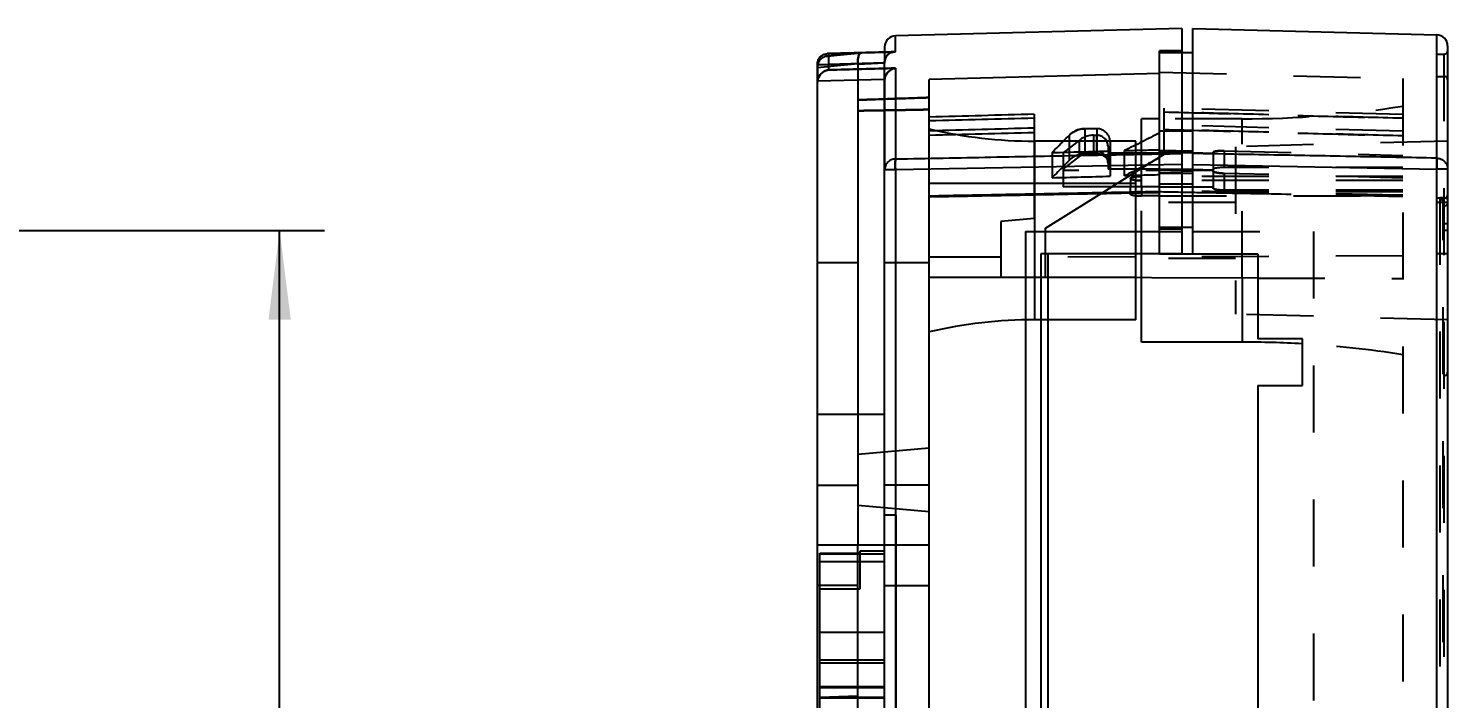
# Model space of a CAD drawing. Extents: x 195 to 445, y -1276 to -961.
# Drawn here: x 381.6 to 445.1, y -1058.6 to -1028.6 of the extents above; entities that cross this region are included whole.
import ezdxf

# ---------------------------------------------------------------- set-up
doc = ezdxf.new("R2010")
doc.units = 0
doc.linetypes.add('EB_DASH', pattern=[6, 3, -3])
doc.layers.get('0').update_dxf_attribs({"linetype": 'CONTINUOUS'})
for name, color, linetype in [('B1_DXF_CONTINUOUS_LINE', 7, 'CONTINUOUS'), ('B1_DXF_HIDDEN_LINE', 7, 'CONTINUOUS'), ('B3_DXF_CONTINUOUS_LINE', 7, 'CONTINUOUS'), ('B3_DXF_HIDDEN_LINE', 7, 'CONTINUOUS'), ('CAXA4', 3, 'CONTINUOUS')]:
    doc.layers.add(name, color=color, linetype=linetype)
doc.styles.add('标准', font='', dxfattribs={"width": 0.667})
doc.styles.get('标准').set_extended_font_data('仿宋_GB2312')
doc.dimstyles.new('标准', dxfattribs={"dimtxt": 3.5, "dimasz": 4, "dimexe": 2, "dimexo": 0, "dimtad": 1, "dimdec": 1, "dimtxsty": '标准', "dimcen": 0, "dimdle": 6, "dimazin": 3, "dimtfac": 1, "dimtdec": 3, "dimtmove": 0, "dimatfit": 3, "dimtolj": 1, "dimtzin": 0})

# ---------------------------------------------------------------- blocks, each defined once
blk = doc.blocks.new('*D1')
at = {"layer": 'CAXA4', "linetype": 'CONTINUOUS'}
for points in [[(392.855, -1037.615), (393.355, -1041.615), (392.355, -1041.615)], [(392.855, -1090.815), (393.355, -1086.815), (392.355, -1086.815)]]:
    blk.add_hatch(color=0, dxfattribs=at).paths.add_polyline_path(points, flags=0)
at = {"layer": 'CAXA4', "color": 0, "linetype": 'CONTINUOUS'}
for p, q in [((321.911, -1037.615), (394.855, -1037.615)), ((392.855, -1090.815), (392.855, -1037.615)), ((321.911, -1090.815), (394.855, -1090.815))]:
    blk.add_line(p, q, dxfattribs=at)
at = {"layer": 'CAXA4', "color": 0, "linetype": 'CONTINUOUS', "insert": (387.435, -1067.938), "char_height": 3.5, "attachment_point": 1, "rotation": 90, "style": '标准'}
blk.add_mtext('\\f仿宋_GB2312|b0|i0|p34;53.2', dxfattribs=at)

msp = doc.modelspace()

# ---------------------------------------------------------------- linework, layer by layer
at = {"color": 6, "linetype": 'CONTINUOUS'}
for p, q in [((433.23, -1028.565), (420.417, -1028.901)), ((420.417, -1029.618), (420.417, -1028.901)), ((433.23, -1028.565), (433.23, -1038.665)), ((420.378, -1029.617), (417.378, -1029.696)), ((419.93, -1029.4), (419.93, -1030.077)), ((432.23, -1038.665), (432.23, -1029.565)), ((433.23, -1029.565), (432.23, -1029.565)), ((416.93, -1030.17), (416.93, -1030.156)), ((417.417, -1029.697), (417.417, -1030.425)), ((419.93, -1030.903), (419.93, -1030.129)), ((419.931, -1030.856), (416.931, -1030.935)), ((420.417, -1030.346), (420.417, -1034.412)), ((432.23, -1030.592), (421.93, -1030.862)), ((421.93, -1097.569), (421.93, -1030.862)), ((426.63, -1032.413), (426.63, -1037.084)), ((428.188, -1033.356), (428.188, -1034.481)), ((428.895, -1033.058), (428.895, -1034.182)), ((429.43, -1033.058), (428.895, -1033.058)), ((429.43, -1033.058), (429.43, -1034.182)), ((426.655, -1041.615), (426.655, -1033.615)), ((431.18, -1033.615), (426.655, -1033.615)), ((430.03, -1033.667), (430.03, -1035.186)), ((430.674, -1035.168), (430.675, -1034.04)), ((431.18, -1041.615), (431.18, -1033.615)), ((433.23, -1034.656), (420.412, -1034.9)), ((427.429, -1034.126), (427.429, -1035.255)), ((429.43, -1034.182), (428.895, -1034.182)), ((419.93, -1093.534), (419.93, -1034.896)), ((420.412, -1034.9), (419.93, -1034.9)), ((420.412, -1034.9), (420.412, -1093.53)), ((433.23, -1035.057), (432.23, -1035.057)), ((431.18, -1035.515), (421.93, -1035.515)), ((426.63, -1037.084), (425.13, -1037.215)), ((425.13, -1037.215), (425.13, -1039.715)), ((426.23, -1037.665), (426.23, -1090.765)), ((426.23, -1037.665), (433.23, -1037.665)), ((433.23, -1037.565), (432.23, -1037.565)), ((416.93, -1089.365), (416.93, -1039.065)), ((418.73, -1039.065), (416.93, -1039.065)), ((421.93, -1039.065), (419.93, -1039.065)), ((425.13, -1038.815), (421.93, -1038.815)), ((426.93, -1038.665), (426.93, -1089.765)), ((433.23, -1038.665), (426.93, -1038.665)), ((427.23, -1038.665), (427.23, -1089.765)), ((431.18, -1039.715), (421.93, -1039.715)), ((431.18, -1041.615), (426.655, -1041.615)), ((419.93, -1045.865), (416.93, -1045.865)), ((421.93, -1047.365), (418.73, -1047.645)), ((416.93, -1049.015), (418.73, -1049.015)), ((421.93, -1049.015), (419.93, -1049.015)), ((421.93, -1050.215), (418.73, -1049.935)), ((420.43, -1050.365), (419.93, -1050.365)), ((420.43, -1050.365), (420.43, -1078.065)), ((421.93, -1051.715), (416.93, -1051.715)), ((418.73, -1076.715), (418.73, -1051.715)), ((418.73, -1053.515), (416.93, -1053.515)), ((419.93, -1053.515), (421.93, -1053.515))]:
    msp.add_line(p, q, dxfattribs=at)
at = {"color": 7, "linetype": 'CONTINUOUS'}
for p, q in [((419.93, -1030.116), (416.93, -1030.195)), ((419.93, -1030.129), (416.93, -1030.208)), ((416.93, -1039.065), (416.93, -1030.17)), ((418.73, -1030.161), (419.93, -1030.116)), ((418.73, -1030.142), (418.73, -1051.715)), ((419.93, -1030.08), (419.93, -1030.129)), ((419.93, -1034.896), (419.93, -1030.903))]:
    msp.add_line(p, q, dxfattribs=at)
at = {"color": 6, "linetype": 'CONTINUOUS'}
for centre, radius, start, end in [((420.43, -1029.4), 0.5, 91.5, 180), ((426.655, -1012.89), 20.726, 256.8219, 270), ((426.655, -1062.341), 20.726, 90, 103.1781)]:
    msp.add_arc(centre, radius, start, end, dxfattribs=at)
for points, knots in [([(417.211, -1029.823), (417.411, -1029.803), (417.812, -1029.762), (418.413, -1029.702), (418.814, -1029.664), (419.014, -1029.644)], [0, 0, 0, 0, 0.604029, 1.208004, 1.811924, 1.811924, 1.811924, 1.811924]), ([(418.907, -1029.657), (418.741, -1029.673), (418.41, -1029.706), (417.913, -1029.755), (417.582, -1029.788), (417.417, -1029.805)], [0, 0, 0, 0, 0.499238, 0.998403, 1.497496, 1.497496, 1.497496, 1.497496]), ([(417.417, -1029.805), (417.35, -1029.805), (417.217, -1029.83), (417.054, -1029.942), (416.952, -1030.102), (416.93, -1030.225), (416.93, -1030.285)], [0, 0, 0, 0, 0.2011719, 0.3942949, 0.5801693, 0.7600923, 0.7600923, 0.7600923, 0.7600923]), ([(416.93, -1030.32), (417.13, -1030.3), (417.529, -1030.259), (418.129, -1030.2), (418.53, -1030.162), (418.73, -1030.142)], [0, 0, 0, 0, 0.602991, 1.205919, 1.808788, 1.808788, 1.808788, 1.808788]), ([(416.931, -1030.935), (416.931, -1030.94), (416.93, -1030.95), (416.93, -1030.964), (416.93, -1030.974), (416.93, -1030.979)], [0, 0, 0, 0, 0.0145651, 0.02913476, 0.04370076, 0.04370076, 0.04370076, 0.04370076]), ([(416.931, -1030.935), (416.931, -1030.94), (416.93, -1030.95), (416.93, -1030.964), (416.93, -1030.974), (416.93, -1030.979)], [0, 0, 0, 0, 0.01456501, 0.02913461, 0.04370062, 0.04370062, 0.04370062, 0.04370062]), ([(417.417, -1030.425), (417.352, -1030.434), (417.229, -1030.477), (417.073, -1030.593), (416.974, -1030.754), (416.935, -1030.874), (416.931, -1030.935)], [0, 0, 0, 0, 0.1952103, 0.3849807, 0.572708, 0.7563238, 0.7563238, 0.7563238, 0.7563238]), ([(416.931, -1030.935), (416.935, -1030.875), (416.974, -1030.755), (417.073, -1030.594), (417.229, -1030.477), (417.352, -1030.434), (417.417, -1030.425)], [0, 0, 0, 0, 0.1824237, 0.3708257, 0.5610546, 0.7563177, 0.7563177, 0.7563177, 0.7563177]), ([(419.931, -1030.856), (419.931, -1030.861), (419.93, -1030.871), (419.93, -1030.886), (419.93, -1030.895), (419.93, -1030.9)], [0, 0, 0, 0, 0.01481255, 0.02961299, 0.04368021, 0.04368021, 0.04368021, 0.04368021]), ([(419.93, -1030.9), (419.93, -1030.895), (419.93, -1030.885), (419.93, -1030.871), (419.931, -1030.861), (419.931, -1030.856)], [0, 0, 0, 0, 0.01455967, 0.02912277, 0.04368111, 0.04368111, 0.04368111, 0.04368111]), ([(420.417, -1030.346), (420.352, -1030.355), (420.227, -1030.397), (420.076, -1030.517), (419.97, -1030.674), (419.935, -1030.796), (419.931, -1030.856)], [0, 0, 0, 0, 0.1958758, 0.3853107, 0.5736323, 0.7567742, 0.7567742, 0.7567742, 0.7567742]), ([(419.931, -1030.856), (419.935, -1030.796), (419.969, -1030.674), (420.075, -1030.518), (420.227, -1030.397), (420.352, -1030.355), (420.417, -1030.346)], [0, 0, 0, 0, 0.1819044, 0.3708985, 0.5608332, 0.7567729, 0.7567729, 0.7567729, 0.7567729]), ([(421.93, -1031.664), (421.574, -1031.676), (420.863, -1031.699), (419.796, -1031.735), (419.085, -1031.759), (418.73, -1031.771)], [0, 0, 0, 0, 1.067224, 2.134495, 3.201814, 3.201814, 3.201814, 3.201814]), ([(418.73, -1031.773), (419.085, -1031.761), (419.796, -1031.737), (420.863, -1031.701), (421.574, -1031.677), (421.93, -1031.665)], [0, 0, 0, 0, 1.067319, 2.134591, 3.201815, 3.201815, 3.201815, 3.201815]), ([(421.93, -1032.201), (421.574, -1032.207), (420.863, -1032.219), (419.796, -1032.237), (419.085, -1032.249), (418.73, -1032.255)], [0, 0, 0, 0, 1.066772, 2.133591, 3.200456, 3.200456, 3.200456, 3.200456]), ([(418.73, -1032.257), (419.085, -1032.251), (419.796, -1032.239), (420.863, -1032.221), (421.574, -1032.209), (421.93, -1032.203)], [0, 0, 0, 0, 1.066865, 2.133684, 3.200456, 3.200456, 3.200456, 3.200456]), ([(427.429, -1034.126), (427.513, -1034.04), (427.682, -1033.869), (427.935, -1033.612), (428.103, -1033.441), (428.188, -1033.356)], [0, 0, 0, 0, 0.360548, 0.721049, 1.081505, 1.081505, 1.081505, 1.081505]), ([(428.188, -1033.356), (428.249, -1033.293), (428.389, -1033.184), (428.633, -1033.082), (428.808, -1033.058), (428.895, -1033.058)], [0, 0, 0, 0, 0.263536, 0.5261844, 0.7869665, 0.7869665, 0.7869665, 0.7869665]), ([(428.895, -1033.058), (428.805, -1033.058), (428.629, -1033.083), (428.386, -1033.187), (428.249, -1033.294), (428.188, -1033.356)], [0, 0, 0, 0, 0.269785, 0.5260864, 0.7868145, 0.7868145, 0.7868145, 0.7868145]), ([(430.03, -1033.667), (430.03, -1033.589), (429.999, -1033.428), (429.864, -1033.224), (429.662, -1033.089), (429.505, -1033.058), (429.43, -1033.058)], [0, 0, 0, 0, 0.2368293, 0.4797356, 0.7194172, 0.9480021, 0.9480021, 0.9480021, 0.9480021]), ([(420.417, -1034.412), (420.353, -1034.414), (420.224, -1034.441), (420.063, -1034.551), (419.955, -1034.711), (419.93, -1034.838), (419.93, -1034.9)], [0, 0, 0, 0, 0.1929738, 0.3844971, 0.5746357, 0.7617541, 0.7617541, 0.7617541, 0.7617541]), ([(420.412, -1034.9), (420.411, -1034.845), (420.41, -1034.741), (420.409, -1034.599), (420.412, -1034.492), (420.414, -1034.433), (420.417, -1034.412)], [0, 0, 0, 0, 0.1648571, 0.3131479, 0.4240123, 0.4881057, 0.4881057, 0.4881057, 0.4881057]), ([(420.417, -1034.412), (420.414, -1034.433), (420.412, -1034.492), (420.409, -1034.599), (420.41, -1034.74), (420.411, -1034.844), (420.412, -1034.9)], [0, 0, 0, 0, 0.0633335, 0.1759433, 0.3219178, 0.4881059, 0.4881059, 0.4881059, 0.4881059]), ([(420.417, -1034.412), (421.839, -1034.385), (424.686, -1034.331), (428.957, -1034.249), (431.805, -1034.195), (433.23, -1034.168)], [0, 0, 0, 0, 4.26911, 8.540921, 12.815406, 12.815406, 12.815406, 12.815406]), ([(428.188, -1034.481), (428.103, -1034.567), (427.935, -1034.739), (427.682, -1034.997), (427.513, -1035.169), (427.429, -1035.255)], [0, 0, 0, 0, 0.361374, 0.722792, 1.084256, 1.084256, 1.084256, 1.084256]), ([(428.895, -1034.182), (428.808, -1034.182), (428.633, -1034.206), (428.389, -1034.309), (428.249, -1034.418), (428.188, -1034.481)], [0, 0, 0, 0, 0.2614082, 0.5242636, 0.787693, 0.787693, 0.787693, 0.787693]), ([(428.895, -1034.182), (428.805, -1034.182), (428.629, -1034.207), (428.386, -1034.311), (428.248, -1034.419), (428.188, -1034.481)], [0, 0, 0, 0, 0.2700708, 0.5265811, 0.7875401, 0.7875401, 0.7875401, 0.7875401]), ([(430.03, -1034.794), (430.03, -1034.715), (429.998, -1034.553), (429.863, -1034.348), (429.662, -1034.213), (429.505, -1034.182), (429.43, -1034.182)], [0, 0, 0, 0, 0.2387004, 0.4826685, 0.7224731, 0.9503967, 0.9503967, 0.9503967, 0.9503967]), ([(432.23, -1035.88), (431.085, -1035.902), (428.795, -1035.946), (425.362, -1036.012), (423.073, -1036.056), (421.93, -1036.078)], [0, 0, 0, 0, 3.4356, 6.869569, 10.301897, 10.301897, 10.301897, 10.301897]), ([(432.23, -1035.924), (431.085, -1035.946), (428.795, -1035.989), (425.362, -1036.055), (423.074, -1036.099), (421.93, -1036.121)], [0, 0, 0, 0, 3.435477, 6.869441, 10.301892, 10.301892, 10.301892, 10.301892])]:
    msp.add_open_spline(points, degree=3, knots=knots, dxfattribs=at)
for points in [[(417.417, -1029.697), (417.917, -1029.683), (418.917, -1029.657), (419.917, -1029.631), (420.417, -1029.618)], [(420.417, -1029.618), (420.165, -1029.624), (419.662, -1029.638), (419.158, -1029.651), (418.907, -1029.657)], [(420.417, -1030.346), (419.917, -1030.36), (418.917, -1030.386), (417.917, -1030.412), (417.417, -1030.425)], [(417.417, -1030.425), (417.917, -1030.412), (418.917, -1030.386), (419.917, -1030.36), (420.417, -1030.346)], [(426.63, -1032.413), (425.846, -1032.433), (424.28, -1032.475), (422.713, -1032.516), (421.93, -1032.537)], [(426.63, -1032.413), (425.846, -1032.433), (424.28, -1032.475), (422.713, -1032.516), (421.93, -1032.537)], [(421.93, -1032.698), (422.713, -1032.678), (424.28, -1032.636), (425.846, -1032.595), (426.63, -1032.574)], [(421.93, -1032.698), (422.713, -1032.678), (424.28, -1032.636), (425.846, -1032.595), (426.63, -1032.574)], [(426.63, -1033.033), (425.846, -1033.054), (424.28, -1033.095), (422.713, -1033.137), (421.93, -1033.158)], [(426.63, -1033.033), (425.846, -1033.054), (424.28, -1033.095), (422.713, -1033.137), (421.93, -1033.158)], [(421.93, -1033.347), (422.713, -1033.326), (424.28, -1033.285), (425.846, -1033.243), (426.63, -1033.222)], [(421.93, -1033.347), (422.713, -1033.326), (424.28, -1033.285), (425.846, -1033.243), (426.63, -1033.222)], [(432.23, -1033.25), (431.97, -1033.382), (431.452, -1033.645), (430.934, -1033.908), (430.674, -1034.04)], [(427.429, -1034.126), (427.862, -1034.115), (428.729, -1034.092), (429.596, -1034.068), (430.03, -1034.057)], [(427.429, -1034.126), (427.862, -1034.115), (428.729, -1034.092), (429.596, -1034.068), (430.03, -1034.057)], [(430.674, -1034.04), (430.934, -1034.033), (431.452, -1034.019), (431.97, -1034.005), (432.23, -1033.998)], [(430.674, -1034.04), (430.934, -1034.033), (431.452, -1034.019), (431.97, -1034.005), (432.23, -1033.998)], [(432.23, -1034.375), (431.97, -1034.507), (431.452, -1034.772), (430.934, -1035.036), (430.674, -1035.168)], [(427.429, -1035.255), (427.862, -1035.243), (428.729, -1035.22), (429.596, -1035.197), (430.03, -1035.186)], [(427.429, -1035.255), (427.862, -1035.243), (428.729, -1035.22), (429.596, -1035.197), (430.03, -1035.186)], [(432.23, -1035.127), (431.97, -1035.134), (431.452, -1035.148), (430.934, -1035.161), (430.674, -1035.168)], [(432.23, -1035.127), (431.97, -1035.134), (431.452, -1035.148), (430.934, -1035.161), (430.674, -1035.168)]]:
    msp.add_open_spline(points, degree=3, dxfattribs=at)
at = {"color": 7, "linetype": 'CONTINUOUS'}
for points, knots in [([(418.907, -1029.657), (418.879, -1029.653), (418.806, -1029.692), (418.76, -1029.814), (418.727, -1029.975), (418.726, -1030.097), (418.73, -1030.161)], [0, 0, 0, 0, 0.0849313, 0.212994, 0.3855753, 0.5790892, 0.5790892, 0.5790892, 0.5790892]), ([(418.73, -1030.142), (418.727, -1030.08), (418.729, -1029.961), (418.761, -1029.806), (418.809, -1029.689), (418.88, -1029.652), (418.907, -1029.657)], [0, 0, 0, 0, 0.1888259, 0.3553535, 0.4782166, 0.5603419, 0.5603419, 0.5603419, 0.5603419]), ([(420.417, -1029.618), (420.363, -1029.615), (420.257, -1029.626), (420.117, -1029.693), (420.01, -1029.798), (419.942, -1029.935), (419.93, -1030.038), (419.93, -1030.09)], [0, 0, 0, 0, 0.162575, 0.3127025, 0.4590694, 0.6056159, 0.7640618, 0.7640618, 0.7640618, 0.7640618]), ([(419.93, -1030.09), (419.93, -1030.038), (419.942, -1029.936), (420.009, -1029.799), (420.117, -1029.694), (420.257, -1029.626), (420.363, -1029.615), (420.417, -1029.618)], [0, 0, 0, 0, 0.1576049, 0.3046349, 0.4513294, 0.601542, 0.7640688, 0.7640688, 0.7640688, 0.7640688]), ([(419.93, -1030.077), (419.93, -1030.029), (419.944, -1029.932), (420.01, -1029.799), (420.117, -1029.693), (420.257, -1029.627), (420.363, -1029.615), (420.417, -1029.618)], [0, 0, 0, 0, 0.1442557, 0.2915791, 0.4383534, 0.5885782, 0.7511284, 0.7511284, 0.7511284, 0.7511284]), ([(420.417, -1029.618), (420.363, -1029.615), (420.257, -1029.627), (420.117, -1029.693), (420.01, -1029.799), (419.944, -1029.931), (419.93, -1030.029), (419.93, -1030.077)], [0, 0, 0, 0, 0.1626137, 0.3127162, 0.4590243, 0.6056762, 0.7511288, 0.7511288, 0.7511288, 0.7511288]), ([(416.93, -1030.156), (416.93, -1030.108), (416.944, -1030.011), (417.01, -1029.878), (417.117, -1029.772), (417.257, -1029.705), (417.363, -1029.694), (417.417, -1029.697)], [0, 0, 0, 0, 0.1442548, 0.2915763, 0.4383485, 0.5885717, 0.7511214, 0.7511214, 0.7511214, 0.7511214]), ([(416.93, -1030.169), (416.93, -1030.117), (416.942, -1030.015), (417.009, -1029.877), (417.117, -1029.772), (417.257, -1029.705), (417.363, -1029.694), (417.417, -1029.697)], [0, 0, 0, 0, 0.1576073, 0.3046354, 0.4513278, 0.6015388, 0.7640651, 0.7640651, 0.7640651, 0.7640651]), ([(416.93, -1030.968), (416.93, -1030.868), (416.93, -1030.677), (416.93, -1030.407), (416.93, -1030.236), (416.93, -1030.156)], [0, 0, 0, 0, 0.2991435, 0.57343, 0.8118918, 0.8118918, 0.8118918, 0.8118918]), ([(416.93, -1030.285), (416.93, -1030.354), (416.93, -1030.5), (416.93, -1030.728), (416.93, -1030.887), (416.93, -1030.968)], [0, 0, 0, 0, 0.2077213, 0.4391855, 0.6834439, 0.6834439, 0.6834439, 0.6834439]), ([(419.93, -1030.09), (419.93, -1030.089), (419.93, -1030.106), (419.93, -1030.102), (419.93, -1030.118), (419.93, -1030.116)], [0, 0, 0, 0, 0.00500164, 0.02232188, 0.02594557, 0.02594557, 0.02594557, 0.02594557]), ([(419.93, -1030.116), (419.93, -1030.118), (419.93, -1030.101), (419.93, -1030.105), (419.93, -1030.089), (419.93, -1030.09)], [0, 0, 0, 0, 0.00449809, 0.02181417, 0.02594557, 0.02594557, 0.02594557, 0.02594557]), ([(419.93, -1030.889), (419.93, -1031.245), (419.93, -1032.045), (419.93, -1033.382), (419.93, -1034.363), (419.93, -1034.9)], [0, 0, 0, 0, 1.066877, 2.400736, 4.010871, 4.010871, 4.010871, 4.010871]), ([(419.93, -1034.9), (419.93, -1034.363), (419.93, -1033.382), (419.93, -1032.045), (419.93, -1031.245), (419.93, -1030.889)], [0, 0, 0, 0, 1.610135, 2.943994, 4.010871, 4.010871, 4.010871, 4.010871])]:
    msp.add_open_spline(points, degree=3, knots=knots, dxfattribs=at)
at = {"layer": 'B1_DXF_CONTINUOUS_LINE', "color": 7, "linetype": 'CONTINUOUS'}
for p, q in [((433.73, -1038.665), (433.73, -1028.565)), ((433.73, -1028.565), (444.643, -1028.851)), ((444.643, -1034.376), (444.643, -1028.851)), ((432.23, -1034.014), (432.23, -1029.665)), ((433.73, -1029.665), (432.23, -1029.665)), ((445.13, -1029.351), (445.13, -1099.079)), ((431.43, -1034.14), (431.43, -1032.615)), ((432.23, -1032.615), (431.43, -1032.615)), ((429.28, -1033.353), (429.28, -1034.09)), ((429.28, -1033.353), (429.43, -1033.353)), ((429.43, -1034.09), (429.43, -1033.353)), ((433.73, -1033.166), (432.23, -1033.166)), ((428.656, -1033.568), (427.93, -1034.14)), ((428.656, -1034.306), (428.656, -1033.568)), ((429.43, -1034.09), (429.28, -1034.09)), ((429.93, -1033.845), (429.93, -1034.878)), ((432.23, -1034.014), (433.73, -1034.053)), ((432.23, -1038.665), (432.23, -1034.088)), ((432.23, -1034.088), (433.73, -1034.088)), ((432.43, -1034.088), (432.43, -1034.019)), ((427.93, -1034.14), (427.93, -1035.666)), ((427.93, -1034.878), (428.656, -1034.306)), ((429.93, -1034.14), (432.23, -1034.14)), ((433.73, -1034.656), (444.647, -1034.864)), ((432.23, -1034.878), (429.93, -1034.878)), ((432.23, -1035.05), (433.73, -1035.05)), ((444.647, -1093.567), (444.647, -1034.864)), ((445.13, -1034.864), (444.647, -1034.864)), ((427.13, -1037.515), (430.099, -1035.666)), ((432.23, -1035.666), (427.93, -1035.666)), ((430.93, -1035.978), (430.93, -1035.666)), ((431.43, -1035.666), (431.43, -1036.071)), ((433.73, -1035.539), (432.23, -1035.539)), ((432.23, -1036.071), (431.43, -1036.071)), ((427.13, -1039.715), (427.13, -1037.515)), ((432.23, -1038.665), (436.63, -1038.665)), ((436.63, -1038.665), (436.63, -1042.465)), ((436.63, -1039.748), (427.13, -1039.715)), ((431.43, -1042.615), (431.43, -1039.73)), ((435.93, -1039.746), (435.93, -1042.615)), ((435.93, -1042.615), (431.43, -1042.615)), ((438.63, -1042.465), (436.63, -1042.465)), ((438.63, -1044.565), (438.63, -1042.465)), ((436.63, -1044.565), (436.63, -1083.865)), ((436.63, -1044.565), (438.63, -1044.565))]:
    msp.add_line(p, q, dxfattribs=at)
for centre, radius, start, end in [((444.63, -1029.351), 0.5, 0, 88.5), ((435.93, -1088.548), 45.933, 86.62863, 90)]:
    msp.add_arc(centre, radius, start, end, dxfattribs=at)
for points, knots in [([(429.28, -1033.353), (429.204, -1033.353), (429.054, -1033.37), (428.841, -1033.444), (428.714, -1033.522), (428.656, -1033.568)], [0, 0, 0, 0, 0.2291524, 0.4494766, 0.6729101, 0.6729101, 0.6729101, 0.6729101]), ([(429.93, -1033.845), (429.93, -1033.782), (429.904, -1033.652), (429.792, -1033.487), (429.624, -1033.377), (429.493, -1033.353), (429.43, -1033.353)], [0, 0, 0, 0, 0.1899019, 0.3875745, 0.5860605, 0.7781615, 0.7781615, 0.7781615, 0.7781615]), ([(428.656, -1034.306), (428.715, -1034.259), (428.844, -1034.18), (429.057, -1034.107), (429.206, -1034.09), (429.28, -1034.09)], [0, 0, 0, 0, 0.2282183, 0.4485574, 0.6729272, 0.6729272, 0.6729272, 0.6729272]), ([(429.93, -1034.583), (429.93, -1034.519), (429.903, -1034.389), (429.792, -1034.225), (429.625, -1034.116), (429.495, -1034.09), (429.43, -1034.09)], [0, 0, 0, 0, 0.1934538, 0.3875933, 0.5825768, 0.7782294, 0.7782294, 0.7782294, 0.7782294]), ([(444.643, -1034.376), (443.431, -1034.353), (441.006, -1034.307), (437.369, -1034.237), (434.943, -1034.191), (433.73, -1034.168)], [0, 0, 0, 0, 3.636366, 7.274728, 10.915061, 10.915061, 10.915061, 10.915061]), ([(444.643, -1034.376), (444.707, -1034.377), (444.835, -1034.405), (444.997, -1034.514), (445.104, -1034.675), (445.13, -1034.802), (445.13, -1034.864)], [0, 0, 0, 0, 0.1929733, 0.3844932, 0.574624, 0.7617332, 0.7617332, 0.7617332, 0.7617332]), ([(444.647, -1034.864), (444.648, -1034.809), (444.649, -1034.704), (444.65, -1034.563), (444.648, -1034.455), (444.646, -1034.397), (444.643, -1034.376)], [0, 0, 0, 0, 0.1648281, 0.313097, 0.4239581, 0.4880714, 0.4880714, 0.4880714, 0.4880714]), ([(431.43, -1036.071), (431.368, -1036.071), (431.252, -1036.068), (431.092, -1036.048), (430.993, -1036.028), (430.93, -1035.996), (430.93, -1035.978)], [0, 0, 0, 0, 0.1859128, 0.3531081, 0.4687609, 0.5215372, 0.5215372, 0.5215372, 0.5215372])]:
    msp.add_open_spline(points, degree=3, knots=knots, dxfattribs=at)
at = {"layer": 'B1_DXF_HIDDEN_LINE', "color": 8, "linetype": 'EB_DASH'}
for p, q in [((444.63, -1029.715), (444.63, -1098.715)), ((444.63, -1029.715), (444.98, -1029.715)), ((444.98, -1098.715), (444.98, -1029.715)), ((432.23, -1030.527), (443.13, -1030.812)), ((443.13, -1030.812), (443.13, -1097.618)), ((444.63, -1030.715), (444.98, -1030.715)), ((432.43, -1032.142), (432.43, -1034.019)), ((443.13, -1032.42), (432.43, -1032.142)), ((435.93, -1032.615), (432.23, -1032.615)), ((435.93, -1039.746), (435.93, -1032.615)), ((443.13, -1033.171), (432.43, -1032.893)), ((432.43, -1034.088), (432.43, -1034.215)), ((435.13, -1034.046), (435.13, -1034.798)), ((435.13, -1034.046), (443.13, -1034.252)), ((445.13, -1033.615), (435.63, -1033.864)), ((435.63, -1033.864), (435.63, -1041.366)), ((432.43, -1034.215), (430.099, -1035.666)), ((431.43, -1035.666), (431.43, -1034.14)), ((433.73, -1034.14), (432.23, -1034.14)), ((434.63, -1034.164), (433.73, -1034.14)), ((434.63, -1034.12), (434.63, -1035.715)), ((434.63, -1034.928), (427.93, -1034.928)), ((430.93, -1035.289), (430.93, -1035.666)), ((443.13, -1035.197), (431.43, -1035.197)), ((443.13, -1035.381), (431.43, -1035.381)), ((432.23, -1034.878), (433.73, -1034.878)), ((433.73, -1034.975), (432.23, -1034.937)), ((433.73, -1034.878), (434.63, -1034.901)), ((443.13, -1034.798), (435.13, -1034.798)), ((435.13, -1035.06), (435.13, -1035.812)), ((443.13, -1035.267), (435.13, -1035.06)), ((443.13, -1035.886), (431.43, -1035.886)), ((432.23, -1035.666), (434.63, -1035.666)), ((443.13, -1035.812), (435.13, -1035.812)), ((431.43, -1039.73), (431.43, -1036.071)), ((435.63, -1036.365), (431.43, -1036.365)), ((432.23, -1036.071), (443.13, -1036.071)), ((444.98, -1036.165), (444.63, -1036.165)), ((445.13, -1036.365), (444.63, -1036.365)), ((444.78, -1036.148), (444.78, -1092.283)), ((444.98, -1036.148), (444.78, -1036.148)), ((444.93, -1092.051), (444.93, -1036.38)), ((444.98, -1036.515), (444.93, -1036.515)), ((432.23, -1037.465), (433.73, -1037.465)), ((433.73, -1037.665), (439.13, -1037.665)), ((439.13, -1037.665), (439.13, -1090.765)), ((445.13, -1037.315), (444.93, -1037.315)), ((445.13, -1037.615), (444.93, -1037.615)), ((443.13, -1038.759), (427.13, -1038.815)), ((435.63, -1038.865), (431.43, -1038.865)), ((445.13, -1038.665), (444.63, -1038.665)), ((436.63, -1039.748), (443.13, -1039.771)), ((445.13, -1041.615), (435.63, -1041.366)), ((444.93, -1044.115), (444.98, -1044.115))]:
    msp.add_line(p, q, dxfattribs=at)
for centre, radius, start, end in [((444.98, -1029.565), 0.15, 270, 0), ((444.98, -1030.865), 0.15, 0, 90), ((435.93, -986.682), 45.933, 270, 279.01824), ((444.98, -1036.015), 0.15, 270, 360), ((444.98, -1036.365), 0.15, 270, 0), ((435.93, -1088.548), 45.933, 80.98176, 86.62863), ((444.98, -1043.965), 0.15, 270, 360)]:
    msp.add_arc(centre, radius, start, end, dxfattribs=at)
for points, knots in [([(432.43, -1032.305), (433.618, -1032.337), (435.996, -1032.401), (439.563, -1032.496), (441.941, -1032.56), (443.13, -1032.592)], [0, 0, 0, 0, 3.567938, 7.135888, 10.70385, 10.70385, 10.70385, 10.70385]), ([(443.13, -1032.592), (441.941, -1032.56), (439.563, -1032.496), (435.996, -1032.401), (433.618, -1032.337), (432.43, -1032.305)], [0, 0, 0, 0, 3.567962, 7.135912, 10.70385, 10.70385, 10.70385, 10.70385]), ([(432.43, -1033.091), (433.618, -1033.123), (435.996, -1033.187), (439.563, -1033.283), (441.941, -1033.348), (443.13, -1033.38)], [0, 0, 0, 0, 3.567953, 7.13592, 10.703902, 10.703902, 10.703902, 10.703902]), ([(443.13, -1033.38), (441.941, -1033.348), (439.563, -1033.283), (435.996, -1033.187), (433.618, -1033.123), (432.43, -1033.091)], [0, 0, 0, 0, 3.567982, 7.135949, 10.703902, 10.703902, 10.703902, 10.703902]), ([(435.13, -1034.046), (435.067, -1034.044), (434.95, -1034.044), (434.789, -1034.059), (434.693, -1034.074), (434.63, -1034.104), (434.63, -1034.12)], [0, 0, 0, 0, 0.189094, 0.3560841, 0.469093, 0.5177588, 0.5177588, 0.5177588, 0.5177588]), ([(434.63, -1034.12), (434.63, -1034.104), (434.693, -1034.074), (434.79, -1034.059), (434.95, -1034.044), (435.067, -1034.044), (435.13, -1034.046)], [0, 0, 0, 0, 0.0488925, 0.1623588, 0.3292055, 0.5177628, 0.5177628, 0.5177628, 0.5177628]), ([(444.643, -1034.376), (444.646, -1034.397), (444.648, -1034.455), (444.65, -1034.563), (444.649, -1034.704), (444.648, -1034.808), (444.647, -1034.864)], [0, 0, 0, 0, 0.0633537, 0.1759596, 0.3219132, 0.4880716, 0.4880716, 0.4880716, 0.4880716]), ([(431.43, -1035.197), (431.368, -1035.197), (431.252, -1035.2), (431.092, -1035.219), (430.993, -1035.239), (430.93, -1035.271), (430.93, -1035.289)], [0, 0, 0, 0, 0.1859821, 0.3531137, 0.4686241, 0.521252, 0.521252, 0.521252, 0.521252]), ([(430.93, -1035.289), (430.93, -1035.271), (430.994, -1035.239), (431.093, -1035.219), (431.253, -1035.2), (431.368, -1035.197), (431.43, -1035.197)], [0, 0, 0, 0, 0.0531985, 0.169239, 0.3360992, 0.5213338, 0.5213338, 0.5213338, 0.5213338]), ([(430.93, -1035.289), (430.929, -1035.306), (430.994, -1035.339), (431.093, -1035.359), (431.252, -1035.378), (431.368, -1035.381), (431.43, -1035.381)], [0, 0, 0, 0, 0.0532955, 0.1694021, 0.3363012, 0.5216029, 0.5216029, 0.5216029, 0.5216029]), ([(431.43, -1035.381), (431.368, -1035.381), (431.252, -1035.378), (431.092, -1035.359), (430.993, -1035.339), (430.93, -1035.306), (430.93, -1035.289)], [0, 0, 0, 0, 0.1860537, 0.3532222, 0.4687969, 0.5215216, 0.5215216, 0.5215216, 0.5215216]), ([(435.13, -1034.798), (435.067, -1034.798), (434.95, -1034.801), (434.789, -1034.819), (434.692, -1034.838), (434.63, -1034.868), (434.63, -1034.884)], [0, 0, 0, 0, 0.1891394, 0.3565487, 0.470268, 0.5195707, 0.5195707, 0.5195707, 0.5195707]), ([(435.13, -1035.06), (435.067, -1035.059), (434.949, -1035.052), (434.789, -1035.027), (434.69, -1035.003), (434.63, -1034.967), (434.63, -1034.95)], [0, 0, 0, 0, 0.1894853, 0.3578538, 0.4733874, 0.5259842, 0.5259842, 0.5259842, 0.5259842]), ([(434.63, -1034.95), (434.63, -1034.967), (434.69, -1035.003), (434.79, -1035.027), (434.95, -1035.052), (435.067, -1035.059), (435.13, -1035.06)], [0, 0, 0, 0, 0.0528329, 0.1688236, 0.3370423, 0.5259861, 0.5259861, 0.5259861, 0.5259861]), ([(430.93, -1035.978), (430.93, -1035.96), (430.994, -1035.928), (431.093, -1035.908), (431.252, -1035.889), (431.368, -1035.886), (431.43, -1035.886)], [0, 0, 0, 0, 0.0531548, 0.1691369, 0.3359942, 0.5213331, 0.5213331, 0.5213331, 0.5213331]), ([(431.244, -1035.893), (431.189, -1035.897), (431.092, -1035.909), (430.993, -1035.928), (430.93, -1035.961), (430.93, -1035.978)], [0, 0, 0, 0, 0.1675129, 0.2832373, 0.3359408, 0.3359408, 0.3359408, 0.3359408]), ([(443.13, -1036.041), (441.919, -1036.018), (439.497, -1035.971), (435.864, -1035.902), (433.441, -1035.855), (432.23, -1035.832)], [0, 0, 0, 0, 3.632179, 7.266176, 10.902006, 10.902006, 10.902006, 10.902006]), ([(435.13, -1035.812), (435.067, -1035.812), (434.949, -1035.809), (434.79, -1035.788), (434.69, -1035.767), (434.63, -1035.732), (434.63, -1035.715)], [0, 0, 0, 0, 0.1892144, 0.3569952, 0.4717443, 0.5236972, 0.5236972, 0.5236972, 0.5236972]), ([(435.127, -1035.931), (435.373, -1035.936), (436.83, -1035.964), (439.256, -1036.01), (441.436, -1036.052), (442.405, -1036.071)], [0, 0, 0, 0, 0.737443, 4.371442, 7.278981, 7.278981, 7.278981, 7.278981]), ([(444.93, -1036.38), (444.93, -1036.358), (444.92, -1036.312), (444.886, -1036.25), (444.839, -1036.192), (444.8, -1036.161), (444.78, -1036.148)], [0, 0, 0, 0, 0.0644893, 0.136842, 0.2116018, 0.2856125, 0.2856125, 0.2856125, 0.2856125]), ([(444.803, -1036.164), (444.815, -1036.173), (444.845, -1036.2), (444.871, -1036.231), (444.885, -1036.252)], [0, 0, 0, 0, 0.0460567, 0.1208156, 0.1208156, 0.1208156, 0.1208156]), ([(444.98, -1036.148), (445.005, -1036.148), (445.056, -1036.158), (445.114, -1036.205), (445.13, -1036.251), (445.13, -1036.273)], [0, 0, 0, 0, 0.0776813, 0.1499389, 0.2162903, 0.2162903, 0.2162903, 0.2162903])]:
    msp.add_open_spline(points, degree=3, knots=knots, dxfattribs=at)
for points in [[(429.619, -1033.389), (429.559, -1033.365), (429.494, -1033.353), (429.43, -1033.353)], [(429.892, -1033.658), (429.867, -1033.598), (429.829, -1033.542), (429.783, -1033.496)], [(429.93, -1033.845), (429.93, -1033.781), (429.917, -1033.717), (429.892, -1033.658)], [(430.93, -1035.978), (430.929, -1035.996), (430.953, -1036.006), (430.969, -1036.014)], [(430.969, -1036.014), (430.985, -1036.022), (431.003, -1036.029), (431.021, -1036.034)], [(431.43, -1035.886), (431.368, -1035.886), (431.306, -1035.888), (431.244, -1035.893)], [(432.23, -1035.876), (432.73, -1035.885), (433.23, -1035.895), (433.73, -1035.905)], [(433.73, -1035.905), (434.196, -1035.914), (434.661, -1035.922), (435.127, -1035.931)], [(434.668, -1035.752), (434.696, -1035.765), (434.727, -1035.774), (434.757, -1035.78)], [(434.757, -1035.78), (434.763, -1035.781), (434.77, -1035.782), (434.776, -1035.784)], [(434.776, -1035.784), (434.83, -1035.793), (434.885, -1035.8), (434.94, -1035.805)], [(434.94, -1035.805), (435.003, -1035.81), (435.066, -1035.812), (435.13, -1035.812)], [(431.021, -1036.034), (431.04, -1036.039), (431.06, -1036.041), (431.08, -1036.044)], [(431.08, -1036.044), (431.115, -1036.049), (431.15, -1036.054), (431.185, -1036.058)], [(431.185, -1036.058), (431.205, -1036.06), (431.225, -1036.063), (431.245, -1036.064)], [(431.245, -1036.064), (431.306, -1036.069), (431.368, -1036.071), (431.43, -1036.071)], [(442.405, -1036.071), (442.647, -1036.075), (442.888, -1036.08), (443.13, -1036.085)], [(444.78, -1036.148), (444.788, -1036.153), (444.795, -1036.158), (444.803, -1036.164)], [(444.98, -1036.148), (444.992, -1036.148), (445.004, -1036.149), (445.016, -1036.151)], [(445.016, -1036.151), (445.029, -1036.154), (445.043, -1036.159), (445.055, -1036.164)], [(445.11, -1036.211), (445.122, -1036.229), (445.13, -1036.251), (445.13, -1036.273)]]:
    msp.add_open_spline(points, degree=3, dxfattribs=at)
at = {"layer": 'B3_DXF_CONTINUOUS_LINE', "color": 7, "linetype": 'CONTINUOUS'}
for p, q in [((417.03, -1076.356), (417.03, -1052.074)), ((417.03, -1052.074), (418.83, -1052.074)), ((418.83, -1053.665), (418.83, -1051.957)), ((418.83, -1051.957), (419.93, -1051.957)), ((419.93, -1058.726), (419.93, -1051.957)), ((417.03, -1053.665), (418.83, -1053.665)), ((418.73, -1058.526), (418.73, -1053.665)), ((418.73, -1058.465), (417.03, -1058.526)), ((418.73, -1058.526), (419.93, -1058.526))]:
    msp.add_line(p, q, dxfattribs=at)
at = {"layer": 'B3_DXF_HIDDEN_LINE', "color": 8, "linetype": 'EB_DASH'}
for p, q in [((419.93, -1052.116), (417.03, -1052.116)), ((417.03, -1052.445), (419.93, -1052.445)), ((419.93, -1055.615), (417.03, -1055.615)), ((417.03, -1056.847), (419.93, -1056.847)), ((419.93, -1056.998), (417.03, -1056.998)), ((419.93, -1056.998), (417.03, -1056.998)), ((419.93, -1056.999), (417.03, -1056.999)), ((419.93, -1058.049), (417.03, -1058.049)), ((419.93, -1058.101), (417.03, -1058.101)), ((419.93, -1058.527), (417.03, -1058.527)), ((417.03, -1058.549), (419.93, -1058.549))]:
    msp.add_line(p, q, dxfattribs=at)

# ---------------------------------------------------------------- dimensions: what is measured, and where the dimension line sits
at = {"layer": 'CAXA4'}
dim = msp.add_linear_dim(base=(392.855, -1064.215), p1=(321.911, -1090.815), p2=(321.911, -1037.615), angle=90, text='\\f仿宋_GB2312;53.2', dimstyle='标准', dxfattribs=at)
dim.commit()
dim.dimension.update_dxf_attribs({"geometry": '*D1', "text_midpoint": (389.832, -1064.215)})

doc.saveas('drawing.dxf')
